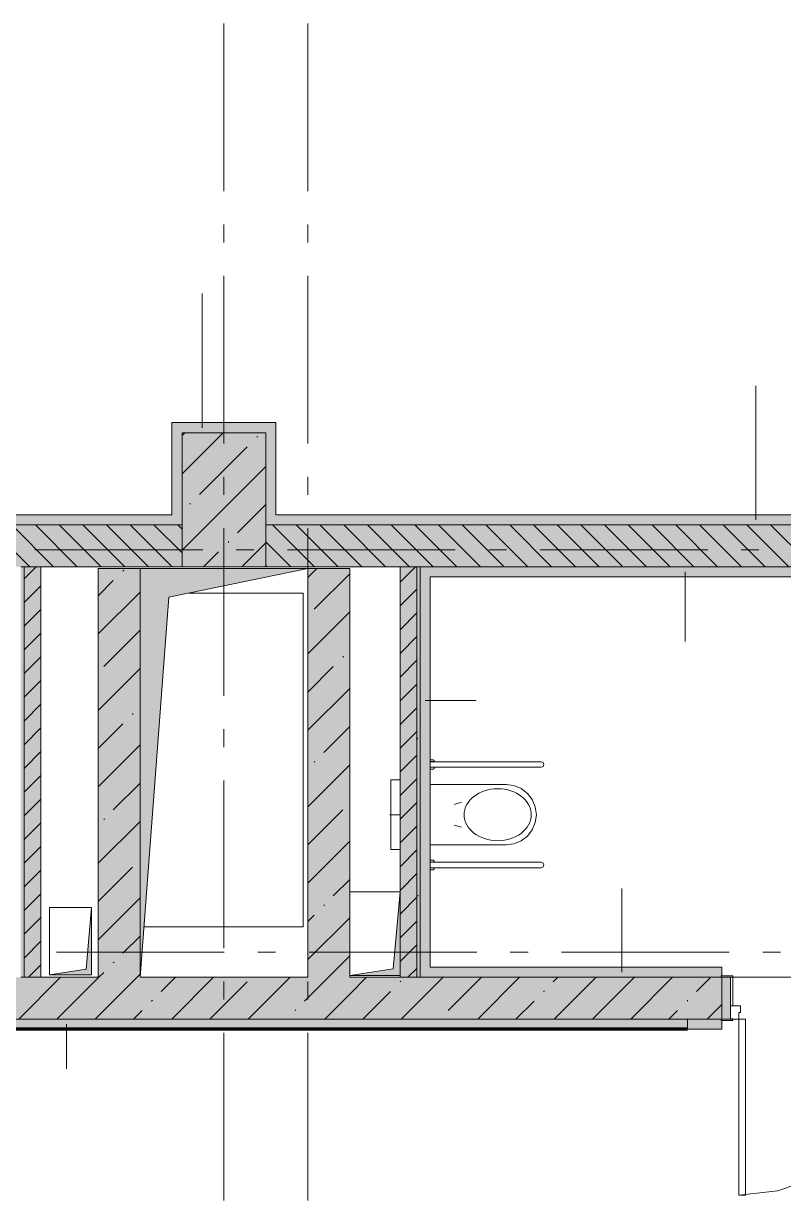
# Model space of a CAD drawing. Header units: millimetres. Extents: x -537608 to 253996, y -217170 to 186033.
# Drawn here: x -310106 to -305575, y 11717 to 18741 of the extents above; entities that cross this region are included whole.
import ezdxf

# ---------------------------------------------------------------- set-up
doc = ezdxf.new("R2010")
doc.units = ezdxf.units.MM
doc.layers.add('16) Лак 1.6м', color=160, linetype='Continuous', lineweight=90)
doc.layers.add('PDF _Геометрия', color=7, linetype='Continuous')
doc.layers.add('PDF _Сплошная заливка', color=7, linetype='Continuous', true_color=0xffffff)

msp = doc.modelspace()

# ---------------------------------------------------------------- hatches: boundary and pattern name
at = {"layer": 'PDF _Сплошная заливка', "true_color": 0xff7d7d, "transparency": 33554559}
for points in [[(-309221.361, 15809.0001), (-309161.3582, 15809.0001), (-309161.3582, 16359.0003), (-309221.361, 16359.0003), (-309221.361, 15917.7888)], [(-308661.3603, 15809.0001), (-308601.3575, 15809.0001), (-308601.3575, 16359.0003), (-308661.3603, 16359.0003), (-308661.3603, 15917.7888)], [(-309688.6081, 15748.9994), (-309161.3582, 15748.9994), (-309161.3582, 15809.0001), (-314911.3612, 15809.0001), (-314911.3612, 15748.9994), (-311364.5669, 15748.9994)], [(-303161.3583, 15748.9994), (-303161.3583, 15809.0001), (-308661.3603, 15809.0001), (-308661.3603, 15748.9994), (-304660.7404, 15748.9994)]]:
    msp.add_hatch(color=11, dxfattribs=at).paths.add_polyline_path(points)
at = {"layer": 'PDF _Сплошная заливка', "transparency": 33554559}
h = msp.add_hatch(color=256, dxfattribs=at)
h.paths.add_polyline_path([(-297211.3588, 15499.0005), (-297211.3588, 15748.9994), (-302661.3562, 15748.9994), (-302661.3562, 15499.0005), (-297956.914, 15499.0005)], flags=0)
h.paths.add_polyline_path([(-303161.3583, 15499.0005), (-303161.3583, 15748.9994), (-308661.3603, 15748.9994), (-308661.3603, 15499.0005), (-304660.7404, 15499.0005)], flags=0)
h.paths.add_polyline_path([(-309688.6081, 15499.0005), (-309161.3582, 15499.0005), (-309161.3582, 15748.9994), (-314911.3612, 15748.9994), (-314911.3612, 15499.0005), (-310003.4346, 15499.0005)], flags=0)
msp.add_hatch(color=256, dxfattribs=at).paths.add_polyline_path([(-310123.436, 13049.3474), (-310103.4351, 13049.3474), (-310103.4351, 15499.0005), (-310123.436, 15499.0005), (-310123.436, 13069.8542)])
at = {"layer": 'PDF _Сплошная заливка', "true_color": 0xe2e2e2, "transparency": 33554559}
msp.add_hatch(color=254, dxfattribs=at).paths.add_polyline_path([(-309411.3592, 13049.3474), (-309239.3597, 15317.3471), (-308411.3593, 15489.3466), (-309411.3592, 15489.3466), (-309411.3592, 13069.8542)])
at = {"layer": 'PDF _Сплошная заливка', "true_color": 0xbce362, "transparency": 33554559}
for points in [[(-303221.3569, 15438.9998), (-303161.3583, 15438.9998), (-303161.3583, 15499.0005), (-307741.3598, 15499.0005), (-307741.3598, 15438.9998), (-304660.7404, 15438.9998)], [(-307741.3598, 13109.3459), (-307681.357, 13109.3459), (-307681.357, 15438.9998), (-307741.3598, 15438.9998), (-307741.3598, 13781.8363)]]:
    msp.add_hatch(color=63, dxfattribs=at).paths.add_polyline_path(points)
h = msp.add_hatch(color=63, dxfattribs=at)
h.paths.add_polyline_path([(-303221.3569, 13049.3474), (-303221.3569, 13109.3459), (-304691.3597, 13109.3459), (-304691.3597, 13057.3456), (-304686.3562, 13057.3456), (-304686.3562, 13049.3474), (-304660.7404, 13049.3474)], flags=0)
h.paths.add_polyline_path([(-305946.3599, 13049.3474), (-305946.3599, 13057.3456), (-305941.3608, 13057.3456), (-305941.3608, 13109.3459), (-307741.3598, 13109.3459), (-307741.3598, 13049.3474), (-306336.6949, 13049.3474)], flags=0)
at = {"layer": 'PDF _Сплошная заливка', "transparency": 33554559}
h = msp.add_hatch(color=256, dxfattribs=at)
h.paths.add_polyline_path([(-308161.3582, 12799.3463), (-308161.3582, 13049.3474), (-311483.0009, 13049.3474), (-311483.0009, 12799.3463), (-309239.3597, 12799.3463)], flags=0)
h.paths.add_polyline_path([(-312638.0007, 12799.3463), (-312633.0015, 12799.3463), (-312633.0015, 13049.3474), (-313391.3625, 13049.3474), (-313391.3625, 12799.3463), (-313040.5213, 12799.3463)], flags=0)
h.paths.add_polyline_path([(-314541.3588, 12799.3463), (-314541.3588, 13049.3474), (-315711.3603, 13049.3474), (-315711.3603, 12799.3463), (-314546.3622, 12799.3463)], flags=0)
h = msp.add_hatch(color=256, dxfattribs=at)
h.paths.add_polyline_path([(-302661.3562, 12799.3463), (-302661.3562, 13049.3474), (-302910.3712, 13049.3474), (-302911.3573, 13049.3474), (-304691.3597, 13049.3474), (-304691.3597, 12799.3463), (-302984.786, 12799.3463)], flags=0)
h.paths.add_polyline_path([(-305941.3608, 12799.3463), (-305941.3608, 13049.3474), (-308161.3582, 13049.3474), (-308161.3582, 12799.3463), (-305946.3599, 12799.3463)], flags=0)
at = {"layer": 'PDF _Сплошная заливка', "true_color": 0xff7d7d, "transparency": 33554559}
h = msp.add_hatch(color=11, dxfattribs=at)
h.paths.add_polyline_path([(-306146.3608, 12739.3456), (-306146.3608, 12799.3463), (-311478.0017, 12799.3463), (-311478.0017, 12791.3459), (-311483.0009, 12791.3459), (-311483.0009, 12739.3456), (-306336.6949, 12739.3456)], flags=0)
h.paths.add_polyline_path([(-312638.0007, 12739.3456), (-312633.0015, 12739.3456), (-312633.0015, 12791.3459), (-312638.0007, 12791.3459), (-312638.0007, 12799.3463), (-313386.359, 12799.3463), (-313386.359, 12791.3459), (-313391.3625, 12791.3459), (-313391.3625, 12739.3456), (-313040.5213, 12739.3456)], flags=0)
h.paths.add_polyline_path([(-314541.3588, 12739.3456), (-314541.3588, 12791.3459), (-314546.3622, 12791.3459), (-314546.3622, 12799.3463), (-315711.3603, 12799.3463), (-315711.3603, 12739.3456), (-314546.3622, 12739.3456)], flags=0)
at = {"layer": 'PDF _Сплошная заливка', "true_color": 0x6a8dc8, "transparency": 33554559}
h = msp.add_hatch(color=153, dxfattribs=at)
h.paths.add_polyline_path([(-304660.7404, 12739.3456), (-304486.3597, 12739.3456), (-304486.3597, 12799.3463), (-304686.3562, 12797.8823), (-304686.3562, 12791.3459), (-304691.3597, 12791.3459), (-304691.3597, 12739.3456), (-304686.3562, 12739.3456)], flags=0)
h.paths.add_polyline_path([(-305941.3608, 12739.3456), (-305941.3608, 12791.3459), (-305946.3599, 12791.3459), (-305946.3599, 12799.3463), (-306146.3608, 12799.3463), (-306146.3608, 12739.3456), (-305946.3599, 12739.3456)], flags=0)

# ---------------------------------------------------------------- linework, layer by layer
at = {"layer": '16) Лак 1.6м'}
msp.add_line((-306146.3608, 12739.3456), (-311483.0009, 12739.3456), dxfattribs=at)
at = {"layer": 'PDF _Геометрия', "color": 253, "lineweight": 9, "true_color": 0xaaaaaa}
for p, q in [((-308911.3614, 18740.6824), (-308911.3614, 17740.6825)), ((-308411.3593, 18740.6824), (-308411.3593, 17740.6825)), ((-308911.3614, 17540.6816), (-308911.3614, 17434.8488)), ((-308411.3593, 17540.6816), (-308411.3593, 17434.8488)), ((-308911.3614, 17234.848), (-308911.3614, 16234.848)), ((-308411.3593, 17234.848), (-308411.3593, 16234.848)), ((-308911.3614, 16034.8472), (-308911.3614, 15929.0144)), ((-308411.3593, 16034.8472), (-308411.3593, 15929.0144)), ((-308911.3614, 15729.0157), (-308911.3614, 14729.0135)), ((-308411.3593, 15729.0157), (-308411.3593, 14729.0135)), ((-309038.1274, 15599.3475), (-310038.1274, 15599.3475)), ((-308732.2959, 15599.3475), (-308838.1265, 15599.3475)), ((-307532.295, 15599.3475), (-308532.295, 15599.3475)), ((-307226.4592, 15599.3475), (-307332.2942, 15599.3475)), ((-306026.4585, 15599.3475), (-307026.4627, 15599.3475)), ((-305720.627, 15599.3475), (-305826.4619, 15599.3475)), ((-308411.3593, 15489.3466), (-309411.3592, 15489.3466)), ((-309411.3592, 15489.3466), (-309411.3592, 13049.3474)), ((-308411.3593, 15489.3466), (-309239.3597, 15317.3471)), ((-308411.3593, 13049.3474), (-308411.3593, 15489.3466)), ((-309239.3597, 15317.3471), (-309411.3592, 13049.3474)), ((-308911.3614, 14529.0148), (-308911.3614, 14423.1799)), ((-308411.3593, 14529.0148), (-308411.3593, 14423.1799)), ((-307681.357, 14347.4734), (-307663.3583, 14347.4734)), ((-307658.3592, 14336.2737), (-307681.357, 14336.2737)), ((-307681.357, 14335.2748), (-307019.3579, 14335.2748)), ((-307663.3583, 14347.4734), (-307658.3592, 14342.4743)), ((-307658.3592, 14342.4743), (-307658.3592, 14336.2737)), ((-307019.3579, 14335.2748), (-307008.0463, 14330.5878)), ((-307008.0463, 14330.5878), (-307003.3572, 14319.2741)), ((-307019.3579, 14303.2754), (-307681.357, 14303.2754)), ((-307681.357, 14302.2743), (-307658.3592, 14302.2743)), ((-307663.3583, 14291.0746), (-307681.357, 14291.0746)), ((-307658.3592, 14296.0738), (-307663.3583, 14291.0746)), ((-307658.3592, 14302.2743), (-307658.3592, 14296.0738)), ((-307008.0463, 14307.9603), (-307019.3579, 14303.2754)), ((-307003.3572, 14319.2741), (-307008.0463, 14307.9603)), ((-308911.3614, 14223.1812), (-308911.3614, 13223.1812)), ((-308411.3593, 14223.1812), (-308411.3593, 13223.1812)), ((-307861.3612, 14227.2825), (-307915.3573, 14227.2825)), ((-307915.3573, 14227.2825), (-307915.3573, 13811.2844)), ((-307228.2806, 14199.2834), (-307681.357, 14199.2834)), ((-307181.695, 14193.1497), (-307228.2806, 14199.2834)), ((-307138.2828, 14175.1682), (-307181.695, 14193.1497)), ((-307101.0023, 14146.5619), (-307138.2828, 14175.1682)), ((-307072.3981, 14109.2835), (-307101.0023, 14146.5619)), ((-307495.0877, 14094.2795), (-307539.1371, 14081.0238)), ((-307054.4167, 14065.8713), (-307072.3981, 14109.2835)), ((-307048.2808, 14019.2835), (-307054.4167, 14065.8713)), ((-307861.3612, 14019.2835), (-307921.6611, 14019.2835)), ((-307054.4167, 13972.6957), (-307048.2808, 14019.2835)), ((-307539.1371, 13957.5432), (-307495.0877, 13944.2875)), ((-307101.0023, 13892.0052), (-307072.3981, 13929.2835)), ((-307072.3981, 13929.2835), (-307054.4167, 13972.6957)), ((-307681.357, 13839.2836), (-307228.2806, 13839.2836)), ((-307228.2806, 13839.2836), (-307181.695, 13845.4174)), ((-307181.695, 13845.4174), (-307138.2828, 13863.3988)), ((-307138.2828, 13863.3988), (-307101.0023, 13892.0052)), ((-307915.3573, 13811.2844), (-307861.3612, 13811.2844)), ((-307663.3583, 13747.4299), (-307681.357, 13747.4299)), ((-307681.357, 13736.2303), (-307658.3592, 13736.2303)), ((-307019.3579, 13735.2292), (-307681.357, 13735.2292)), ((-307681.357, 13703.2298), (-307019.3579, 13703.2298)), ((-307658.3592, 13702.2287), (-307681.357, 13702.2287)), ((-307658.3592, 13742.4286), (-307663.3583, 13747.4299)), ((-307663.3583, 13691.029), (-307658.3592, 13696.0282)), ((-307658.3592, 13736.2303), (-307658.3592, 13742.4286)), ((-307658.3592, 13696.0282), (-307658.3592, 13702.2287)), ((-307008.0463, 13730.5422), (-307019.3579, 13735.2292)), ((-307019.3579, 13703.2298), (-307008.0463, 13707.9146)), ((-307003.3572, 13719.2284), (-307008.0463, 13730.5422)), ((-307008.0463, 13707.9146), (-307003.3572, 13719.2284)), ((-307681.357, 13691.029), (-307663.3583, 13691.029)), ((-307861.3612, 13559.3457), (-308161.3582, 13559.3457)), ((-308161.3582, 13559.3457), (-308161.3582, 13059.3457)), ((-307901.3588, 13099.3454), (-307861.3612, 13559.3457)), ((-307861.3612, 13059.3457), (-307861.3612, 13559.3457)), ((-309701.3579, 13464.6868), (-309951.3589, 13464.6868)), ((-309951.3589, 13464.6868), (-309951.3589, 13064.6851)), ((-309733.8589, 13097.186), (-309701.3579, 13464.6868)), ((-309701.3579, 13064.6851), (-309701.3579, 13464.6868)), ((-308909.7897, 13199.3459), (-309909.7897, 13199.3459)), ((-308603.9539, 13199.3459), (-308709.7889, 13199.3459)), ((-307403.9575, 13199.3459), (-308403.9574, 13199.3459)), ((-307098.1216, 13199.3459), (-307203.9566, 13199.3459)), ((-305898.1208, 13199.3459), (-306898.1208, 13199.3459)), ((-305592.2894, 13199.3459), (-305698.12, 13199.3459)), ((-309951.3589, 13064.6851), (-309733.8589, 13097.186)), ((-309951.3589, 13064.6851), (-309701.3579, 13064.6851)), ((-308161.3582, 13059.3457), (-307901.3588, 13099.3454)), ((-309411.3592, 13049.3474), (-308411.3593, 13049.3474)), ((-308911.3614, 13023.1804), (-308911.3614, 12917.3476)), ((-308411.3593, 13023.1804), (-308411.3593, 12917.3476)), ((-308161.3582, 13059.3457), (-307861.3612, 13059.3457)), ((-308911.3614, 12717.3467), (-308911.3614, 11717.3468)), ((-308411.3593, 12717.3467), (-308411.3593, 11717.3468))]:
    msp.add_line(p, q, dxfattribs=at)
at = {"layer": 'PDF _Геометрия', "lineweight": 9}
for p, q in [((-309040.5903, 16328.9989), (-309040.5903, 17129.0001)), ((-305739.9562, 15778.9987), (-305739.9562, 16578.9999)), ((-309161.3582, 16359.0003), (-309221.361, 16359.0003)), ((-309221.361, 16359.0003), (-309221.361, 15809.0001)), ((-308661.3603, 16359.0003), (-309161.3582, 16359.0003)), ((-309161.3582, 16054.2151), (-308916.5759, 16298.9996)), ((-309161.3582, 16282.3142), (-309144.6728, 16298.9996)), ((-309161.3582, 16298.9996), (-309161.3582, 15748.9994)), ((-308661.3603, 16298.9996), (-309161.3582, 16298.9996)), ((-309161.3582, 15809.0001), (-309161.3582, 16298.9996)), ((-309161.3582, 16298.9996), (-308661.3603, 16298.9996)), ((-308601.3575, 16359.0003), (-308661.3603, 16359.0003)), ((-308661.3603, 15748.9994), (-308661.3603, 16298.9996)), ((-308661.3603, 16298.9996), (-308661.3603, 15809.0001)), ((-308601.3575, 15809.0001), (-308601.3575, 16359.0003)), ((-308715.6578, 16271.8164), (-308710.917, 16276.5593)), ((-309057.8054, 15929.6688), (-308772.6853, 16214.7932)), ((-309161.3582, 15598.0192), (-308661.3603, 16098.0191)), ((-309114.8328, 15872.6457), (-309110.092, 15877.3865)), ((-309221.361, 15809.0001), (-314851.3627, 15809.0001)), ((-309161.3582, 15748.9994), (-309161.3582, 15809.0001)), ((-308829.7084, 15701.5719), (-308661.3603, 15869.92)), ((-308661.3603, 15809.0001), (-308661.3603, 15748.9994)), ((-303221.3569, 15809.0001), (-308601.3575, 15809.0001)), ((-309161.3582, 15748.9994), (-314911.3612, 15748.9994)), ((-314911.3612, 15748.9994), (-309161.3582, 15748.9994)), ((-310068.4667, 15499.0005), (-310318.4678, 15748.9994)), ((-309927.0478, 15499.0005), (-310177.0489, 15748.9994)), ((-309785.6245, 15499.0005), (-310035.6256, 15748.9994)), ((-309644.2055, 15499.0005), (-309894.2024, 15748.9994)), ((-309502.7823, 15499.0005), (-309752.7834, 15748.9994)), ((-309361.3633, 15499.0005), (-309611.3601, 15748.9994)), ((-309219.94, 15499.0005), (-309469.9411, 15748.9994)), ((-309161.3582, 15581.8397), (-309328.5179, 15748.9994)), ((-309161.3582, 15723.2608), (-309187.0989, 15748.9994)), ((-309161.3582, 15499.0005), (-309161.3582, 15748.9994)), ((-309161.3582, 15748.9994), (-309161.3582, 15499.0005)), ((-303161.3583, 15748.9994), (-308661.3603, 15748.9994)), ((-308661.3603, 15748.9994), (-308661.3603, 15499.0005)), ((-308661.3603, 15499.0005), (-308661.3603, 15748.9994)), ((-308661.3603, 15748.9994), (-303161.3583, 15748.9994)), ((-308371.4133, 15499.0005), (-308621.4101, 15748.9994)), ((-308229.9901, 15499.0005), (-308479.9911, 15748.9994)), ((-308088.5711, 15499.0005), (-308338.5679, 15748.9994)), ((-307947.1478, 15499.0005), (-308197.1489, 15748.9994)), ((-307805.7246, 15499.0005), (-308055.7256, 15748.9994)), ((-307664.3056, 15499.0005), (-307914.3066, 15748.9994)), ((-307522.8824, 15499.0005), (-307772.8834, 15748.9994)), ((-307381.4634, 15499.0005), (-307631.4601, 15748.9994)), ((-307240.0401, 15499.0005), (-307490.0411, 15748.9994)), ((-307098.6212, 15499.0005), (-307348.6179, 15748.9994)), ((-306957.1979, 15499.0005), (-307207.1989, 15748.9994)), ((-306815.7746, 15499.0005), (-307065.7756, 15748.9994)), ((-306674.3557, 15499.0005), (-306924.3567, 15748.9994)), ((-306532.9324, 15499.0005), (-306782.9334, 15748.9994)), ((-306391.5134, 15499.0005), (-306641.5144, 15748.9994)), ((-306250.0901, 15499.0005), (-306500.0912, 15748.9994)), ((-306108.6712, 15499.0005), (-306358.6679, 15748.9994)), ((-305967.2479, 15499.0005), (-306217.2489, 15748.9994)), ((-305825.8246, 15499.0005), (-306075.8257, 15748.9994)), ((-305684.4057, 15499.0005), (-305934.4067, 15748.9994)), ((-305542.9824, 15499.0005), (-305792.9834, 15748.9994)), ((-305401.5634, 15499.0005), (-305651.5645, 15748.9994)), ((-308886.7316, 15644.5467), (-308881.9908, 15649.2875)), ((-308804.183, 15499.0005), (-308661.3603, 15641.821)), ((-308512.8323, 15499.0005), (-308661.3603, 15647.5263)), ((-309032.2799, 15499.0005), (-308943.759, 15587.5214)), ((-310123.436, 15499.0005), (-310103.4351, 15499.0005)), ((-310103.4351, 15426.9454), (-310031.38, 15499.0005)), ((-310003.4346, 15499.0005), (-310103.4351, 15499.0005)), ((-310103.4351, 15499.0005), (-310103.4351, 13049.3474)), ((-310003.4346, 13049.3474), (-310003.4346, 15499.0005)), ((-310003.4346, 15499.0005), (-309161.3582, 15499.0005)), ((-309411.3592, 15489.3466), (-309661.3603, 15489.3466)), ((-309661.3603, 15489.3466), (-309661.3603, 13049.3474)), ((-309514.0035, 15473.4729), (-309509.2627, 15478.2137)), ((-309161.3582, 15499.0005), (-308661.3603, 15499.0005)), ((-308654.2556, 15499.0005), (-308661.3603, 15506.1052)), ((-308661.3603, 15499.0005), (-307861.3612, 15499.0005)), ((-308411.3593, 15435.6239), (-308357.6387, 15489.3466)), ((-308161.3582, 15489.3466), (-308411.3593, 15489.3466)), ((-308411.3593, 15489.3466), (-308411.3593, 13049.3474)), ((-308373.5104, 15245.3738), (-308161.3582, 15457.5259)), ((-308161.3582, 13049.3474), (-308161.3582, 15489.3466)), ((-307861.3612, 15406.277), (-307768.6378, 15499.0005)), ((-307861.3612, 15499.0005), (-307861.3612, 13559.3457)), ((-307761.3608, 15499.0005), (-307861.3612, 15499.0005)), ((-307761.3608, 15499.0005), (-307741.3598, 15499.0005)), ((-307761.3608, 13049.3474), (-307761.3608, 15499.0005)), ((-307741.3598, 15499.0005), (-307741.3598, 15438.9998)), ((-307741.3598, 15438.9998), (-307741.3598, 15499.0005)), ((-307741.3598, 15499.0005), (-303161.3583, 15499.0005)), ((-303161.3583, 15499.0005), (-307741.3598, 15499.0005)), ((-306159.9761, 15468.9991), (-306159.9761, 15053.9546)), ((-310103.4351, 15285.5243), (-310003.4346, 15385.5226)), ((-309661.3603, 15326.1161), (-309571.0266, 15416.4476)), ((-307741.3598, 15438.9998), (-307741.3598, 13109.3459)), ((-307741.3598, 13109.3459), (-307741.3598, 15438.9998)), ((-307681.357, 13109.3459), (-307681.357, 15438.9998)), ((-307681.357, 15438.9998), (-303221.3569, 15438.9998)), ((-309661.3603, 15098.0192), (-309411.3592, 15348.0181)), ((-307861.3612, 15264.8559), (-307761.3608, 15364.8563)), ((-310103.4351, 15144.101), (-310003.4346, 15244.1014)), ((-308411.3593, 14979.428), (-308161.3582, 15229.4269)), ((-307861.3612, 15123.4348), (-307761.3608, 15223.4352)), ((-310103.4351, 15002.6799), (-310003.4346, 15102.6803)), ((-309628.0541, 14903.2263), (-309411.3592, 15119.919)), ((-307861.3612, 14982.0137), (-307761.3608, 15082.0141)), ((-310103.4351, 14861.2588), (-310003.4346, 14961.2592)), ((-308202.4366, 14960.2516), (-308197.6957, 14964.9924)), ((-309661.3603, 14641.821), (-309411.3592, 14891.8221)), ((-308411.3593, 14751.3289), (-308259.464, 14903.2263)), ((-307861.3612, 14840.5925), (-307761.3608, 14940.593)), ((-310103.4351, 14719.8376), (-310003.4346, 14819.8381)), ((-308411.3593, 14523.2298), (-308161.3582, 14773.2309)), ((-307861.3612, 14699.1714), (-307761.3608, 14799.1697)), ((-307711.3605, 14700.1295), (-307408.0782, 14700.1295)), ((-310103.4351, 14578.4165), (-310003.4346, 14678.417)), ((-309456.9804, 14618.1019), (-309452.2395, 14622.8449)), ((-307861.3612, 14557.7503), (-307761.3608, 14657.7486)), ((-309661.3603, 14413.722), (-309514.0035, 14561.0788)), ((-308316.4872, 14390.0051), (-308161.3582, 14545.1319)), ((-310103.4351, 14436.9954), (-310003.4346, 14536.9959)), ((-307861.3612, 14416.327), (-307761.3608, 14516.3275)), ((-309661.3603, 14185.6251), (-309411.3592, 14435.6239)), ((-310103.4351, 14295.5743), (-310003.4346, 14395.5726)), ((-308373.5104, 14332.9797), (-308368.7695, 14337.7205)), ((-307861.3612, 14274.9059), (-307761.3608, 14374.9064)), ((-308411.3593, 14067.0339), (-308161.3582, 14317.0328)), ((-310103.4351, 14154.1532), (-310003.4346, 14254.1515)), ((-309571.0266, 14047.8553), (-309411.3592, 14207.5249)), ((-307861.3612, 14133.4848), (-307761.3608, 14233.4853)), ((-310103.4351, 14012.7299), (-310003.4346, 14112.7304)), ((-308411.3593, 13838.9348), (-308202.4366, 14047.8553)), ((-307861.3612, 13992.0637), (-307761.3608, 14092.0641)), ((-309661.3603, 13729.4269), (-309411.3592, 13979.428)), ((-309628.0541, 13990.8322), (-309623.3133, 13995.573)), ((-310103.4351, 13871.3088), (-310003.4346, 13971.3092)), ((-307861.3612, 13850.6426), (-307761.3608, 13950.643)), ((-308411.3593, 13610.8357), (-308161.3582, 13860.8369)), ((-310103.4351, 13729.8877), (-310003.4346, 13829.8881)), ((-307861.3612, 13709.2215), (-307761.3608, 13809.2219)), ((-309661.3603, 13501.3279), (-309456.9804, 13705.7078)), ((-310103.4351, 13588.4666), (-310003.4346, 13688.467)), ((-308259.464, 13534.6341), (-308161.3582, 13632.7378)), ((-307861.3612, 13567.8003), (-307761.3608, 13667.7986)), ((-306538.9004, 13079.3466), (-306538.9004, 13579.3466)), ((-310103.4351, 13447.0455), (-310003.4346, 13547.0459)), ((-309661.3603, 13273.2288), (-309411.3592, 13523.2299)), ((-307861.3612, 13426.3771), (-307761.3608, 13526.3775)), ((-308411.3593, 13382.7367), (-308373.5104, 13420.5857)), ((-308316.4872, 13477.611), (-308311.7463, 13482.3517)), ((-310103.4351, 13305.6243), (-310003.4346, 13405.6248)), ((-308411.3593, 13154.6398), (-308161.3582, 13404.6387)), ((-307861.3612, 13284.956), (-307761.3608, 13384.9564)), ((-309514.0035, 13192.4866), (-309411.3592, 13295.1308)), ((-310103.4351, 13164.2032), (-310003.4346, 13264.2015)), ((-307861.3612, 13143.5349), (-307761.3608, 13243.5353)), ((-309571.0266, 13135.4613), (-309566.2858, 13140.2042)), ((-308288.5547, 13049.3474), (-308161.3582, 13176.5396)), ((-310076.8676, 13049.3474), (-310003.4346, 13122.7804)), ((-309657.1448, 13049.3474), (-309628.0541, 13078.4381)), ((-309429.0479, 13049.3474), (-309411.3592, 13067.0318)), ((-307814.1254, 13049.3474), (-307761.3608, 13102.1142)), ((-307741.3598, 13049.3474), (-307741.3598, 13109.3459)), ((-307741.3598, 13109.3459), (-307741.3598, 13049.3474)), ((-305941.3608, 13109.3459), (-307681.357, 13109.3459)), ((-305941.3608, 13057.3456), (-305941.3608, 13109.3459)), ((-310135.2428, 12799.3463), (-309885.2417, 13049.3474)), ((-310123.436, 13049.3474), (-310103.4351, 13049.3474)), ((-310103.4351, 13049.3474), (-310003.4346, 13049.3474)), ((-309661.3603, 13049.3474), (-310003.4346, 13049.3474)), ((-309907.1459, 12799.3463), (-309657.1448, 13049.3474)), ((-309679.0447, 12799.3463), (-309429.0479, 13049.3474)), ((-308411.3593, 13049.3474), (-309411.3592, 13049.3474)), ((-309285.9066, 12964.3875), (-309200.9467, 13049.3474)), ((-309222.8508, 12799.3463), (-308972.8498, 13049.3474)), ((-308994.7496, 12799.3463), (-308772.6853, 13021.4128)), ((-308766.6527, 12799.3463), (-308516.6516, 13049.3474)), ((-308430.5378, 12907.3643), (-308288.5547, 13049.3474)), ((-308161.3582, 12948.4427), (-308060.4536, 13049.3474)), ((-307861.3612, 13049.3474), (-308161.3582, 13049.3474)), ((-307861.3612, 13059.3457), (-307861.3612, 13049.3474)), ((-307861.3612, 13049.3474), (-307761.3608, 13049.3474)), ((-307860.289, 13021.4128), (-307855.5483, 13026.1536)), ((-307854.2565, 12799.3463), (-307604.2554, 13049.3474)), ((-307761.3608, 13049.3474), (-307741.3598, 13049.3474)), ((-307741.3598, 13049.3474), (-305946.3599, 13049.3474)), ((-305946.3599, 13049.3474), (-307741.3598, 13049.3474)), ((-307575.1647, 12850.339), (-307376.1585, 13049.3474)), ((-307398.0583, 12799.3463), (-307148.0616, 13049.3474)), ((-306947.8971, 13021.4128), (-306919.9604, 13049.3474)), ((-306941.8645, 12799.3463), (-306691.8635, 13049.3474)), ((-306713.7633, 12799.3463), (-306463.7665, 13049.3474)), ((-306485.6664, 12799.3463), (-306235.6653, 13049.3474)), ((-306092.524, 12964.3875), (-306007.5685, 13049.3474)), ((-305876.3587, 13057.3456), (-305946.3599, 13057.3456)), ((-305946.3599, 13057.3456), (-305946.3599, 13049.3474)), ((-305946.3599, 13049.3474), (-305876.3587, 13049.3474)), ((-305891.3606, 13049.3474), (-305941.3608, 13049.3474)), ((-305941.3608, 13049.3474), (-305941.3608, 12799.3463)), ((-305891.3606, 12799.3463), (-305891.3606, 13049.3474)), ((-305876.3587, 13049.3474), (-305891.3606, 13049.3474)), ((-305891.3606, 13049.3474), (-305891.3606, 12879.3458)), ((-305876.3587, 13049.3474), (-305876.3587, 13057.3456)), ((-305876.3587, 12879.3458), (-305876.3587, 13049.3474)), ((-308310.4546, 12799.3463), (-308161.3582, 12948.4427)), ((-308082.3577, 12799.3463), (-307917.3122, 12964.3875)), ((-307004.9203, 12964.3875), (-307000.1795, 12969.1305)), ((-309342.9298, 12907.3643), (-309338.1889, 12912.1052)), ((-308487.5609, 12850.339), (-308482.8201, 12855.0799)), ((-307169.9614, 12799.3463), (-307061.9434, 12907.3643)), ((-306149.5515, 12907.3643), (-306144.8106, 12912.1052)), ((-306029.4682, 12799.3463), (-305941.3608, 12887.456)), ((-305831.3577, 12879.3458), (-305891.3606, 12879.3458)), ((-305891.3606, 12879.3458), (-305891.3606, 12799.3463)), ((-305891.3606, 12879.3458), (-305876.3587, 12879.3458)), ((-305831.3577, 12839.346), (-305831.3577, 12879.3458)), ((-308161.3582, 12799.3463), (-311478.0017, 12799.3463)), ((-311478.0017, 12799.3463), (-308161.3582, 12799.3463)), ((-309450.9477, 12799.3463), (-309399.9529, 12850.339)), ((-306146.3608, 12799.3463), (-308161.3582, 12799.3463)), ((-308161.3582, 12799.3463), (-306146.3608, 12799.3463)), ((-306257.5695, 12799.3463), (-306206.5746, 12850.339)), ((-306146.3608, 12739.3456), (-306146.3608, 12799.3463)), ((-306146.3608, 12799.3463), (-305946.3599, 12799.3463)), ((-305946.3599, 12799.3463), (-306146.3608, 12799.3463)), ((-306146.3608, 12799.3463), (-306146.3608, 12739.3456)), ((-305876.3587, 12799.3463), (-305946.3599, 12799.3463)), ((-305946.3599, 12799.3463), (-305946.3599, 12791.3459)), ((-305946.3599, 12791.3459), (-305876.3587, 12791.3459)), ((-305941.3608, 12799.3463), (-305891.3606, 12799.3463)), ((-305941.3608, 12791.3459), (-305941.3608, 12739.3456)), ((-305876.3587, 12800.3453), (-305891.3606, 12800.3453)), ((-305891.3606, 12800.3453), (-305891.3606, 12799.3463)), ((-305891.3606, 12799.3463), (-305841.3603, 12799.3463)), ((-305891.3606, 12799.3463), (-305876.3587, 12799.3463)), ((-305876.3587, 12799.3463), (-305876.3587, 12800.3453)), ((-305876.3587, 12791.3459), (-305876.3587, 12799.3463)), ((-305841.3603, 12799.3463), (-305841.3603, 12839.346)), ((-305841.3603, 12839.346), (-305831.3577, 12839.346)), ((-305801.3585, 12799.3463), (-305841.3603, 12799.3463)), ((-305841.3603, 12799.3463), (-305841.3603, 11749.3461)), ((-305801.3585, 11749.3461), (-305801.3585, 12799.3463)), ((-309850.5189, 12769.347), (-309850.5189, 12503.1967)), ((-305941.3608, 12739.3456), (-306146.3608, 12739.3456)), ((-305385.7823, 11853.3295), (-305607.7131, 11775.6724)), ((-305607.7131, 11775.6724), (-305841.3603, 11749.3461)), ((-305841.3603, 11749.3461), (-305801.3585, 11749.3461))]:
    msp.add_line(p, q, dxfattribs=at)
at = {"layer": 'PDF _Геометрия', "color": 9, "lineweight": 9, "true_color": 0xc0c0c0}
for p, q in [((-309119.3712, 15342.2718), (-308439.3692, 15342.2718)), ((-308439.3692, 15342.2718), (-308439.3692, 13349.3465)), ((-308439.3692, 13349.3465), (-309388.6068, 13349.3465)), ((-305876.3587, 13049.3474), (-304756.3574, 13049.3474)), ((-304756.3574, 13049.3474), (-305876.3587, 13049.3474))]:
    msp.add_line(p, q, dxfattribs=at)
at = {"layer": 'PDF _Геометрия', "color": 8, "lineweight": 9, "true_color": 0x787878}
for p, q in [((-307758.7773, 14950.7743), (-307761.3608, 14946.307)), ((-310103.4351, 14878.9065), (-310104.7441, 14881.1779)), ((-307755.6038, 14469.9464), (-307758.9581, 14475.755)), ((-307752.4605, 13539.3168), (-307755.8148, 13533.5102))]:
    msp.add_line(p, q, dxfattribs=at)
at = {"layer": 'PDF _Геометрия', "color": 253, "lineweight": 9, "true_color": 0xaaaaaa}
msp.add_ellipse((-307278.8589, 14019.2839), major_axis=(-199.9996, 0.001), ratio=0.774989645, start_param=3.141596671, end_param=9.424781978, dxfattribs=at)
at = {"layer": 'PDF _Сплошная заливка', "color": 11, "lineweight": 35, "true_color": 0xff7d7d, "transparency": 33554559}
msp.add_solid([(-308661.3603, 16298.9996), (-308661.3603, 16359.0003), (-309161.3582, 16298.9996), (-309161.3582, 16359.0003)], dxfattribs=at)
at = {"layer": 'PDF _Сплошная заливка', "lineweight": 35, "transparency": 33554559}
for points in [[(-308661.3603, 15499.0005), (-308661.3603, 16298.9996), (-309161.3582, 15499.0005), (-309161.3582, 16298.9996)], [(-310003.4346, 13049.3474), (-310003.4346, 15499.0005), (-310103.4351, 13049.3474), (-310103.4351, 15499.0005)], [(-309411.3592, 13049.3474), (-309411.3592, 15489.3466), (-309661.3603, 13049.3474), (-309661.3603, 15489.3466)], [(-308161.3582, 13049.3474), (-308161.3582, 15489.3466), (-308411.3593, 13049.3474), (-308411.3593, 15489.3466)], [(-307761.3608, 13049.3474), (-307761.3608, 15499.0005), (-307861.3612, 13049.3474), (-307861.3612, 15499.0005)], [(-307741.3598, 13049.3474), (-307741.3598, 15499.0005), (-307761.3608, 13049.3474), (-307761.3608, 15499.0005)]]:
    msp.add_solid(points, dxfattribs=at)
at = {"layer": 'PDF _Сплошная заливка', "color": 254, "lineweight": 35, "true_color": 0xe2e2e2, "transparency": 33554559}
for points in [[(-307861.3612, 13059.3457), (-307861.3612, 13559.3457), (-308161.3582, 13059.3457), (-307901.3588, 13099.3454)], [(-309701.3579, 13064.6851), (-309701.3579, 13464.6868), (-309951.3589, 13064.6851), (-309733.8589, 13097.186)]]:
    msp.add_solid(points, dxfattribs=at)
at = {"layer": 'PDF _Сплошная заливка', "color": 7, "lineweight": 35, "true_color": 0xf4f4f4, "transparency": 33554559}
msp.add_solid([(-305941.3608, 12799.3463), (-305891.3606, 12799.3463), (-305941.3608, 13049.3474), (-305891.3606, 13049.3474)], dxfattribs=at)

doc.saveas('drawing.dxf')
